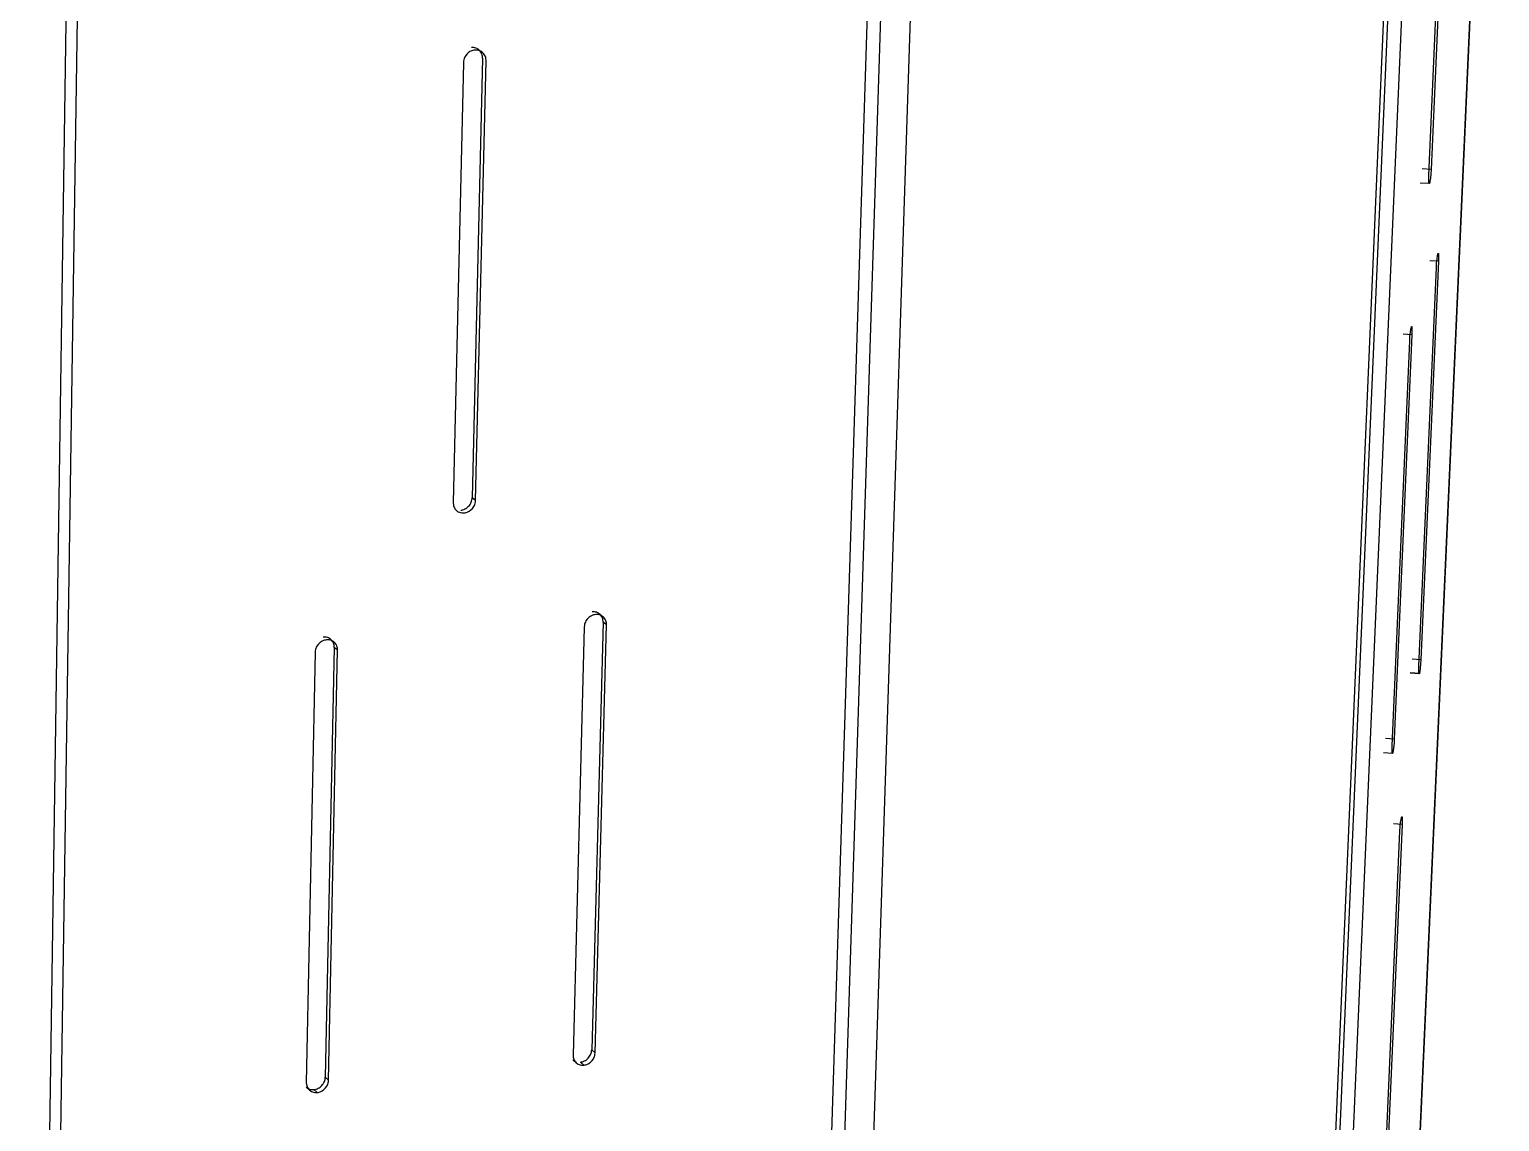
# Model space of a CAD drawing. Header units: millimetres. Extents: x 10366 to 13995, y 24552 to 29685.
# Drawn here: x 13040 to 13587, y 28458 to 28864 of the extents above; entities that cross this region are included whole.
import ezdxf

# ---------------------------------------------------------------- set-up
doc = ezdxf.new("R2010")
doc.units = ezdxf.units.MM
doc.header["$LTSCALE"] = 3
doc.layers.add('Default', color=7, linetype='Continuous')

msp = doc.modelspace()

# ---------------------------------------------------------------- linework, layer by layer
at = {"layer": 'Default'}
for points in [[(13545.18, 28176.76, 0), (13587.09, 29114.37, 0)], [(13587.13, 29114.5, 0), (13545.21, 28176.99, 0)], [(13553.06, 29046.26, 0), (13510.95, 28065.63, 0)], [(13516.21, 28070.57, 0), (13558.54, 29049.3, 0)], [(13509.52, 28064.02, 0), (13551.58, 29045.27, 0)], [(13360.85, 28992.27, 0), (13328.27, 27977.98, 0)], [(13338.85, 27979.49, 0), (13372.06, 28993.21, 0)], [(13323.5, 27975.26, 0), (13355.82, 28990.6, 0)], [(13040.33, 27938.82, 0), (13055.5, 28968.08, 0)], [(13044.32, 27938.87, 0), (13059.74, 28968.11, 0)], [(13568.35, 28964.74, 0), (13561.62, 28811.98, 0)], [(13560.8, 28809.76, 0), (13567.52, 28962.72, 0)], [(13206.06, 28856.41, 0), (13205.68, 28856.36, 0), (13205.3, 28856.27, 0), (13204.93, 28856.15, 0), (13204.55, 28855.99, 0), (13204.19, 28855.81, 0), (13203.51, 28855.32, 0), (13203.19, 28855.04, 0), (13202.63, 28854.37, 0), (13202.4, 28854.01, 0), (13202.2, 28853.62, 0), (13202.03, 28853.21, 0), (13201.89, 28852.78, 0), (13201.79, 28852.3, 0), (13201.74, 28851.71, 0)], [(13208.89, 28853.33, 0), (13208.88, 28853.76, 0), (13208.83, 28854.17, 0), (13208.74, 28854.56, 0), (13208.62, 28854.94, 0), (13208.46, 28855.3, 0), (13208.26, 28855.65, 0), (13208.03, 28855.97, 0), (13207.77, 28856.26, 0), (13207.47, 28856.53, 0), (13207.15, 28856.76, 0), (13206.8, 28856.96, 0), (13206.42, 28857.12, 0), (13206.03, 28857.23, 0), (13205.62, 28857.31, 0), (13205.2, 28857.34, 0), (13204.78, 28857.33, 0)], [(13210.18, 28852.41, 0), (13210.18, 28852.52, 0), (13210.12, 28853.23, 0), (13210.04, 28853.63, 0), (13209.91, 28854.02, 0), (13209.74, 28854.41, 0), (13209.52, 28854.78, 0), (13209.26, 28855.12, 0), (13208.97, 28855.43, 0), (13208.63, 28855.71, 0), (13208.26, 28855.94, 0), (13207.86, 28856.14, 0), (13207.44, 28856.28, 0), (13206.99, 28856.38, 0), (13206.53, 28856.42, 0), (13206.06, 28856.41, 0)], [(13201.74, 28851.71, 0), (13197.94, 28688.11, 0)], [(13208.89, 28853.33, 0), (13205.03, 28689.89, 0)], [(13206.3, 28688.88, 0), (13210.18, 28852.41, 0)], [(13561.62, 28811.98, 0), (13558.3, 28812.19, 0)], [(13561.62, 28811.98, 0), (13561.62, 28811.88, 0), (13561.53, 28810.39, 0), (13561.37, 28808.77, 0), (13561.2, 28807.6, 0), (13561.12, 28807.18, 0), (13561.04, 28806.88, 0)], [(13560.93, 28806.73, 0), (13557.6, 28806.94, 0)], [(13561.04, 28806.88, 0), (13561, 28806.8, 0), (13560.98, 28806.77, 0), (13560.97, 28806.76, 0), (13560.96, 28806.75, 0), (13560.96, 28806.74, 0), (13560.95, 28806.74, 0), (13560.95, 28806.74, 0), (13560.94, 28806.74, 0), (13560.94, 28806.73, 0), (13560.93, 28806.73, 0), (13560.93, 28806.73, 0), (13560.93, 28806.73, 0), (13560.92, 28806.73, 0), (13560.92, 28806.74, 0), (13560.91, 28806.74, 0), (13560.91, 28806.74, 0), (13560.91, 28806.74, 0), (13560.9, 28806.75, 0), (13560.89, 28806.76, 0), (13560.89, 28806.77, 0), (13560.87, 28806.8, 0), (13560.85, 28806.89, 0), (13560.8, 28807.18, 0), (13560.76, 28808.15, 0), (13560.8, 28809.76, 0)], [(13564.42, 28777.82, 0), (13561.13, 28778.03, 0)], [(13563.61, 28775.58, 0), (13563.61, 28775.68, 0), (13563.71, 28777.15, 0), (13563.86, 28778.76, 0), (13564.02, 28779.93, 0), (13564.11, 28780.35, 0), (13564.19, 28780.64, 0)], [(13564.19, 28780.64, 0), (13564.23, 28780.73, 0), (13564.24, 28780.76, 0), (13564.26, 28780.78, 0), (13564.27, 28780.79, 0), (13564.27, 28780.79, 0), (13564.28, 28780.79, 0), (13564.28, 28780.79, 0), (13564.28, 28780.79, 0), (13564.29, 28780.8, 0), (13564.29, 28780.8, 0), (13564.3, 28780.8, 0), (13564.3, 28780.79, 0), (13564.3, 28780.79, 0), (13564.31, 28780.79, 0), (13564.31, 28780.79, 0), (13564.32, 28780.79, 0), (13564.32, 28780.78, 0), (13564.33, 28780.77, 0), (13564.34, 28780.76, 0), (13564.35, 28780.73, 0), (13564.38, 28780.64, 0), (13564.42, 28780.37, 0), (13564.46, 28779.41, 0), (13564.42, 28777.82, 0)], [(13557.05, 28627.2, 0), (13563.61, 28775.58, 0)], [(13564.42, 28777.82, 0), (13557.86, 28629.63, 0)], [(13554.54, 28750.53, 0), (13551.2, 28750.75, 0)], [(13553.7, 28748.21, 0), (13553.71, 28748.31, 0), (13553.8, 28749.81, 0), (13553.96, 28751.45, 0), (13554.13, 28752.63, 0), (13554.3, 28753.37, 0)], [(13554.3, 28753.37, 0), (13554.34, 28753.46, 0), (13554.35, 28753.49, 0), (13554.37, 28753.51, 0), (13554.38, 28753.52, 0), (13554.39, 28753.53, 0), (13554.39, 28753.53, 0), (13554.4, 28753.53, 0), (13554.4, 28753.53, 0), (13554.41, 28753.53, 0), (13554.41, 28753.53, 0), (13554.41, 28753.53, 0), (13554.42, 28753.53, 0), (13554.42, 28753.53, 0), (13554.43, 28753.53, 0), (13554.43, 28753.52, 0), (13554.43, 28753.52, 0), (13554.44, 28753.51, 0), (13554.45, 28753.5, 0), (13554.46, 28753.49, 0), (13554.47, 28753.46, 0), (13554.5, 28753.37, 0), (13554.54, 28753.08, 0), (13554.54, 28750.53, 0)], [(13547.12, 28597.6, 0), (13553.7, 28748.21, 0)], [(13554.54, 28750.53, 0), (13547.96, 28600.1, 0)], [(13197.94, 28688.11, 0), (13197.94, 28688, 0), (13198, 28687.3, 0), (13198.08, 28686.91, 0), (13198.21, 28686.53, 0), (13198.38, 28686.15, 0), (13198.6, 28685.79, 0), (13198.85, 28685.46, 0), (13199.15, 28685.16, 0), (13199.48, 28684.89, 0), (13199.84, 28684.66, 0), (13200.24, 28684.48, 0), (13200.66, 28684.34, 0), (13201.1, 28684.25, 0), (13201.56, 28684.21, 0), (13202.02, 28684.23, 0)], [(13200.75, 28685.24, 0), (13201.14, 28685.3, 0), (13201.54, 28685.39, 0), (13201.93, 28685.52, 0), (13202.31, 28685.69, 0), (13202.68, 28685.9, 0), (13203.04, 28686.13, 0), (13203.69, 28686.72, 0), (13203.98, 28687.05, 0), (13204.24, 28687.41, 0), (13204.47, 28687.81, 0), (13204.66, 28688.21, 0), (13204.81, 28688.62, 0), (13204.93, 28689.04, 0), (13205, 28689.47, 0), (13205.03, 28689.89, 0)], [(13202.02, 28684.23, 0), (13202.4, 28684.28, 0), (13202.77, 28684.37, 0), (13203.15, 28684.49, 0), (13203.88, 28684.84, 0), (13204.55, 28685.32, 0), (13205.15, 28685.91, 0), (13205.65, 28686.62, 0), (13205.85, 28687, 0), (13206.02, 28687.4, 0), (13206.15, 28687.83, 0), (13206.25, 28688.3, 0), (13206.3, 28688.88, 0)], [(13206.3, 28688.88, 0), (13205.03, 28689.89, 0)], [(13253.68, 28643.6, 0), (13253.67, 28644.01, 0), (13253.62, 28644.41, 0), (13253.54, 28644.79, 0), (13253.42, 28645.16, 0), (13253.26, 28645.51, 0), (13253.07, 28645.84, 0), (13252.84, 28646.15, 0), (13252.58, 28646.44, 0), (13252.29, 28646.69, 0), (13251.97, 28646.91, 0), (13251.63, 28647.1, 0), (13251.26, 28647.25, 0), (13250.88, 28647.36, 0), (13250.48, 28647.43, 0), (13250.06, 28647.45, 0), (13249.64, 28647.44, 0)], [(13246.68, 28641.79, 0), (13242.52, 28482.55, 0)], [(13250.94, 28646.41, 0), (13250.56, 28646.35, 0), (13250.19, 28646.27, 0), (13249.82, 28646.14, 0), (13249.1, 28645.8, 0), (13248.42, 28645.32, 0), (13247.83, 28644.73, 0), (13247.33, 28644.03, 0), (13247.13, 28643.65, 0), (13246.96, 28643.25, 0), (13246.83, 28642.82, 0), (13246.73, 28642.36, 0), (13246.68, 28641.79, 0)], [(13253.68, 28643.6, 0), (13249.46, 28484.51, 0)], [(13250.74, 28483.4, 0), (13254.97, 28642.57, 0)], [(13254.97, 28642.57, 0), (13254.97, 28642.67, 0), (13254.92, 28643.37, 0), (13254.83, 28643.75, 0), (13254.71, 28644.13, 0), (13254.54, 28644.51, 0), (13254.33, 28644.86, 0), (13254.08, 28645.19, 0), (13253.79, 28645.49, 0), (13253.46, 28645.76, 0), (13253.1, 28645.98, 0), (13252.7, 28646.16, 0), (13252.29, 28646.3, 0), (13251.85, 28646.39, 0), (13251.4, 28646.42, 0), (13250.94, 28646.41, 0)], [(13252.31, 28646.68, 0), (13253.6, 28645.65, 0)], [(13254.97, 28642.57, 0), (13253.68, 28643.6, 0)], [(13150.84, 28637, 0), (13150.46, 28636.95, 0), (13150.08, 28636.86, 0), (13149.71, 28636.74, 0), (13148.98, 28636.39, 0), (13148.3, 28635.91, 0), (13147.71, 28635.32, 0), (13147.21, 28634.61, 0), (13147.01, 28634.23, 0), (13146.84, 28633.83, 0), (13146.7, 28633.4, 0), (13146.61, 28632.93, 0), (13146.56, 28632.36, 0)], [(13153.7, 28634.19, 0), (13153.69, 28634.61, 0), (13153.64, 28635.01, 0), (13153.55, 28635.39, 0), (13153.42, 28635.76, 0), (13153.26, 28636.11, 0), (13153.07, 28636.44, 0), (13152.84, 28636.75, 0), (13152.57, 28637.04, 0), (13152.28, 28637.3, 0), (13151.95, 28637.52, 0), (13151.61, 28637.71, 0), (13151.23, 28637.86, 0), (13150.84, 28637.97, 0), (13150.44, 28638.04, 0), (13150.02, 28638.06, 0), (13149.6, 28638.04, 0)], [(13154.94, 28633.15, 0), (13154.94, 28633.25, 0), (13154.88, 28633.95, 0), (13154.79, 28634.34, 0), (13154.67, 28634.72, 0), (13154.49, 28635.1, 0), (13154.28, 28635.45, 0), (13154.02, 28635.78, 0), (13153.73, 28636.08, 0), (13153.39, 28636.35, 0), (13153.02, 28636.58, 0), (13152.63, 28636.76, 0), (13152.2, 28636.9, 0), (13151.76, 28636.98, 0), (13151.31, 28637.02, 0), (13150.84, 28637, 0)], [(13146.56, 28632.36, 0), (13143.31, 28472.37, 0)], [(13153.7, 28634.19, 0), (13150.38, 28474.35, 0)], [(13151.61, 28473.22, 0), (13154.94, 28633.15, 0)], [(13154.94, 28633.15, 0), (13153.7, 28634.19, 0)], [(13557.86, 28629.63, 0), (13554.6, 28629.85, 0)], [(13557.28, 28624.55, 0), (13557.25, 28624.46, 0), (13557.23, 28624.42, 0), (13557.21, 28624.39, 0), (13557.21, 28624.38, 0), (13557.2, 28624.38, 0), (13557.19, 28624.37, 0), (13557.18, 28624.37, 0), (13557.18, 28624.37, 0), (13557.18, 28624.36, 0), (13557.17, 28624.36, 0), (13557.17, 28624.36, 0), (13557.16, 28624.36, 0), (13557.16, 28624.36, 0), (13557.16, 28624.37, 0), (13557.15, 28624.37, 0), (13557.15, 28624.37, 0), (13557.15, 28624.37, 0), (13557.14, 28624.38, 0), (13557.13, 28624.39, 0), (13557.13, 28624.4, 0), (13557.11, 28624.43, 0), (13557.09, 28624.52, 0), (13557.05, 28624.8, 0), (13557.05, 28627.2, 0)], [(13557.86, 28629.63, 0), (13557.86, 28629.53, 0), (13557.77, 28628.08, 0), (13557.61, 28626.47, 0), (13557.45, 28625.3, 0), (13557.28, 28624.55, 0)], [(13557.17, 28624.36, 0), (13553.91, 28624.59, 0)], [(13557.28, 28624.55, 0), (13554.02, 28624.78, 0)], [(13547.96, 28600.1, 0), (13544.65, 28600.34, 0)], [(13547.37, 28594.93, 0), (13547.33, 28594.83, 0), (13547.31, 28594.79, 0), (13547.3, 28594.76, 0), (13547.29, 28594.75, 0), (13547.28, 28594.74, 0), (13547.27, 28594.74, 0), (13547.27, 28594.74, 0), (13547.26, 28594.73, 0), (13547.26, 28594.73, 0), (13547.25, 28594.73, 0), (13547.25, 28594.73, 0), (13547.25, 28594.73, 0), (13547.24, 28594.73, 0), (13547.24, 28594.73, 0), (13547.23, 28594.73, 0), (13547.23, 28594.74, 0), (13547.23, 28594.74, 0), (13547.22, 28594.74, 0), (13547.21, 28594.75, 0), (13547.21, 28594.76, 0), (13547.19, 28594.79, 0), (13547.18, 28594.83, 0), (13547.16, 28594.93, 0), (13547.12, 28595.24, 0), (13547.12, 28597.6, 0)], [(13547.96, 28600.1, 0), (13547.96, 28600, 0), (13547.86, 28598.53, 0), (13547.71, 28596.9, 0), (13547.54, 28595.69, 0), (13547.37, 28594.93, 0)], [(13547.25, 28594.73, 0), (13543.93, 28594.96, 0)], [(13550.07, 28565.85, 0), (13550.08, 28565.95, 0), (13550.17, 28567.41, 0), (13550.32, 28569.03, 0), (13550.49, 28570.23, 0), (13550.66, 28570.99, 0)], [(13550.66, 28570.99, 0), (13550.69, 28571.09, 0), (13550.71, 28571.12, 0), (13550.73, 28571.15, 0), (13550.74, 28571.16, 0), (13550.75, 28571.17, 0), (13550.75, 28571.18, 0), (13550.76, 28571.18, 0), (13550.76, 28571.18, 0), (13550.77, 28571.19, 0), (13550.77, 28571.19, 0), (13550.77, 28571.19, 0), (13550.78, 28571.19, 0), (13550.78, 28571.19, 0), (13550.79, 28571.19, 0), (13550.79, 28571.19, 0), (13550.79, 28571.18, 0), (13550.8, 28571.18, 0), (13550.8, 28571.18, 0), (13550.81, 28571.17, 0), (13550.81, 28571.16, 0), (13550.83, 28571.13, 0), (13550.84, 28571.1, 0), (13550.87, 28571, 0), (13550.9, 28570.7, 0), (13550.9, 28568.37, 0)], [(13543.65, 28419.72, 0), (13550.07, 28565.85, 0)], [(13550.9, 28568.37, 0), (13544.48, 28422.41, 0)], [(13550.9, 28568.37, 0), (13547.62, 28568.61, 0)], [(13245.24, 28479.94, 0), (13245.63, 28480, 0), (13246.01, 28480.1, 0), (13246.4, 28480.23, 0), (13246.78, 28480.4, 0), (13247.14, 28480.6, 0), (13247.49, 28480.84, 0), (13248.13, 28481.41, 0), (13248.42, 28481.74, 0), (13248.68, 28482.1, 0), (13248.91, 28482.48, 0), (13249.09, 28482.87, 0), (13249.24, 28483.28, 0), (13249.35, 28483.69, 0), (13249.43, 28484.11, 0), (13249.46, 28484.51, 0)], [(13246.52, 28478.83, 0), (13246.89, 28478.88, 0), (13247.26, 28478.97, 0), (13247.63, 28479.09, 0), (13248.34, 28479.44, 0), (13249.01, 28479.91, 0), (13249.6, 28480.5, 0), (13250.09, 28481.19, 0), (13250.29, 28481.57, 0), (13250.45, 28481.96, 0), (13250.59, 28482.38, 0), (13250.68, 28482.84, 0), (13250.74, 28483.4, 0)], [(13250.74, 28483.4, 0), (13249.46, 28484.51, 0)], [(13243.72, 28479.67, 0), (13242.45, 28480.79, 0)], [(13242.52, 28482.55, 0), (13242.52, 28482.45, 0), (13242.57, 28481.77, 0), (13242.66, 28481.39, 0), (13242.78, 28481.02, 0), (13242.95, 28480.65, 0), (13243.16, 28480.31, 0), (13243.41, 28479.99, 0), (13243.7, 28479.7, 0), (13244.02, 28479.44, 0), (13244.38, 28479.22, 0), (13244.77, 28479.04, 0), (13245.18, 28478.92, 0), (13245.61, 28478.83, 0), (13246.06, 28478.8, 0), (13246.52, 28478.83, 0)], [(13246.52, 28478.83, 0), (13245.24, 28479.94, 0)], [(13143.31, 28472.37, 0), (13143.31, 28472.26, 0), (13143.37, 28471.58, 0), (13143.45, 28471.2, 0), (13143.58, 28470.83, 0), (13143.75, 28470.46, 0), (13143.97, 28470.11, 0), (13144.22, 28469.79, 0), (13144.52, 28469.5, 0), (13144.85, 28469.24, 0), (13145.21, 28469.02, 0), (13145.61, 28468.84, 0), (13146.02, 28468.72, 0), (13146.46, 28468.63, 0), (13146.91, 28468.6, 0), (13147.38, 28468.63, 0)], [(13146.15, 28469.76, 0), (13146.54, 28469.81, 0), (13146.93, 28469.91, 0), (13147.32, 28470.04, 0), (13147.7, 28470.21, 0), (13148.07, 28470.42, 0), (13148.42, 28470.66, 0), (13149.07, 28471.23, 0), (13149.35, 28471.56, 0), (13149.61, 28471.92, 0), (13149.84, 28472.31, 0), (13150.03, 28472.7, 0), (13150.18, 28473.11, 0), (13150.29, 28473.52, 0), (13150.36, 28473.94, 0), (13150.38, 28474.35, 0)], [(13147.38, 28468.63, 0), (13147.75, 28468.68, 0), (13148.5, 28468.89, 0), (13149.22, 28469.24, 0), (13149.89, 28469.72, 0), (13150.48, 28470.31, 0), (13150.97, 28471.01, 0), (13151.17, 28471.38, 0), (13151.34, 28471.78, 0), (13151.47, 28472.2, 0), (13151.57, 28472.66, 0), (13151.61, 28473.22, 0)], [(13151.61, 28473.22, 0), (13150.38, 28474.35, 0)], [(13143.24, 28470.67, 0), (13143.53, 28470.43, 0), (13143.85, 28470.22, 0), (13144.19, 28470.05, 0), (13144.55, 28469.91, 0), (13144.93, 28469.81, 0), (13145.33, 28469.75, 0), (13145.74, 28469.73, 0), (13146.15, 28469.76, 0)], [(13144.46, 28469.55, 0), (13143.24, 28470.67, 0)], [(13147.38, 28468.63, 0), (13146.15, 28469.76, 0)]]:
    msp.add_polyline3d(points, dxfattribs=at)

doc.saveas('drawing.dxf')
